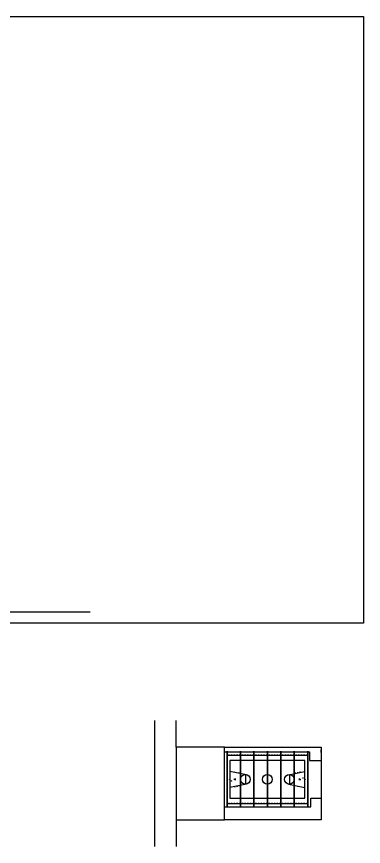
# Model space of a CAD drawing. Header units: inches. Extents: x -1369 to 1198, y -366 to 1398.
# Drawn here: x 523.7 to 652.9, y -22.4 to 286.8 of the extents above; entities that cross this region are included whole.
import ezdxf

# ---------------------------------------------------------------- set-up
doc = ezdxf.new("R2010")
doc.units = ezdxf.units.IN
doc.header["$MEASUREMENT"] = 0
doc.linetypes.add('HIDDEN', pattern=[0.375, 0.25, -0.125])
picture_1 = doc.add_image_def('image5.jpg', size_in_pixel=(1810, 830))

# ---------------------------------------------------------------- blocks, each defined once
blk = doc.blocks.new('bc')
at = {"color": 8, "true_color": 0x808080}
blk.add_lwpolyline([(7, 14), (-7, 14), (-7, -14), (7, -14)], close=True, dxfattribs=at)
for points in [[(-1.76, 7.82), (-3, 14)], [(1.76, 7.82), (3, 14)], [(-2.65, 12.24), (-2.89, 12.19)], [(-2.47, 11.35), (-2.71, 11.3)], [(-2.29, 10.52), (-2.53, 10.47)], [(2.29, 10.52), (2.53, 10.47)], [(2.47, 11.35), (2.71, 11.3)], [(2.65, 12.24), (2.89, 12.19)], [(1.8, 8.2), (-1.8, 8.2)], [(7, 0), (-7, 0)], [(-1.76, -7.82), (-3, -14)], [(1.8, -8.2), (-1.8, -8.2)], [(1.76, -7.82), (3, -14)], [(-2.65, -12.24), (-2.89, -12.19)], [(-2.47, -11.35), (-2.71, -11.3)], [(-2.29, -10.52), (-2.53, -10.47)], [(2.29, -10.52), (2.53, -10.47)], [(2.47, -11.35), (2.71, -11.3)], [(2.65, -12.24), (2.89, -12.19)]]:
    blk.add_lwpolyline(points, dxfattribs=at)
for centre in [(0, 8.2), (0, 0), (0, -8.2)]:
    blk.add_circle(centre, 1.8, dxfattribs=at)
blk = doc.blocks.new('CT P')
for points in [[(7.74, 10.28), (5.6, 18.13), (5.6, 19.78), (6.01, 19.78), (8.6, 9.28)], [(8.35, 10.28), (7.74, 10.28), (8.19, 10.93), (7.56, 10.93), (8.03, 11.58), (7.38, 11.58), (7.87, 12.24), (7.21, 12.24), (7.71, 12.89), (7.03, 12.89), (7.55, 13.55), (6.85, 13.55), (7.39, 14.2), (6.67, 14.2), (7.23, 14.85), (6.49, 14.85), (7.06, 15.51), (6.31, 15.51), (6.9, 16.16), (6.14, 16.16), (6.74, 16.82), (5.96, 16.82), (6.58, 17.47), (5.78, 17.47), (6.42, 18.13), (5.6, 18.13), (6.17, 19.13), (5.6, 19.13), (6.01, 19.78)], [(7.74, 10.28), (7.74, 8.28)], [(7.74, 9.28), (8.35, 10.28)], [(7.74, 8.28), (5.6, 0.43), (5.6, -1.22), (6.01, -1.22), (8.6, 9.28)], [(7.74, 9.28), (8.35, 8.28), (7.74, 8.28), (8.19, 7.62), (7.56, 7.62), (8.03, 6.97), (7.38, 6.97), (7.87, 6.31), (7.21, 6.31), (7.71, 5.66), (7.03, 5.66), (7.55, 5.01), (6.85, 5.01), (7.39, 4.35), (6.67, 4.35), (7.23, 3.7), (6.49, 3.7), (7.06, 3.04), (6.31, 3.04), (6.9, 2.39), (6.14, 2.39), (6.74, 1.74), (5.96, 1.74), (6.58, 1.08), (5.78, 1.08), (6.42, 0.43), (5.6, 0.43), (6.17, -0.57), (5.6, -0.57), (6.01, -1.22)], [(7.74, 9.28), (8.6, 9.28)]]:
    blk.add_lwpolyline(points)
at = {"color": 8}
blk.add_lwpolyline([(7.77, 9.28), (7.77, 10.28), (5.62, 18.13), (5.62, 19.75), (5.99, 19.75), (8.57, 9.28), (5.99, -1.2), (5.62, -1.2), (5.62, 0.42), (7.77, 8.27), (7.77, 9.28)], dxfattribs=at)
blk = doc.blocks.new('SGC')
for points in [[(8.85, 0.5), (-8.85, 0.5), (-8.85, -0.1), (8.85, -0.1)], [(-8.8125, 0.0875), (-8.4375, 0.4625)], [(-8.4, 0.4625), (-8.4, -0.0625)], [(-8.3625, 0.4625), (-7.8375, -0.0625)], [(-7.7625, -0.0625), (-7.2375, 0.4625)], [(-7.2, 0.4625), (-7.2, -0.0625)], [(-7.1625, 0.4625), (-6.6375, -0.0625)], [(-6.5625, -0.0625), (-6.0375, 0.4625)], [(-6, 0.4625), (-6, -0.0625)], [(-5.9625, 0.4625), (-5.4375, -0.0625)], [(-5.3625, -0.0625), (-4.8375, 0.4625)], [(-4.8, 0.4625), (-4.8, -0.0625)], [(-4.7625, 0.4625), (-4.2375, -0.0625)], [(-4.1625, -0.0625), (-3.6375, 0.4625)], [(-3.6, 0.4625), (-3.6, -0.0625)], [(-3.5625, 0.4625), (-3.0375, -0.0625)], [(-2.9625, -0.0625), (-2.4375, 0.4625)], [(-2.4, 0.4625), (-2.4, -0.0625)], [(-2.3625, 0.4625), (-1.8375, -0.0625)], [(-1.7625, -0.0625), (-1.2375, 0.4625)], [(-1.2, 0.4625), (-1.2, -0.0625)], [(-1.1625, 0.4625), (-0.6375, -0.0625)], [(-0.5625, -0.0625), (-0.0375, 0.4625)], [(0, 0.4625), (0, -0.0625)], [(0.0375, 0.4625), (0.5625, -0.0625)], [(1.1625, 0.4625), (0.6375, -0.0625)], [(1.2, 0.4625), (1.2, -0.0625)], [(1.2375, 0.4625), (1.7625, -0.0625)], [(2.3625, 0.4625), (1.8375, -0.0625)], [(2.4, 0.4625), (2.4, -0.0625)], [(2.4375, 0.4625), (2.9625, -0.0625)], [(3.5625, 0.4625), (3.0375, -0.0625)], [(3.6, 0.4625), (3.6, -0.0625)], [(3.6375, 0.4625), (4.1625, -0.0625)], [(4.7625, 0.4625), (4.2375, -0.0625)], [(4.8, 0.4625), (4.8, -0.0625)], [(4.8375, 0.4625), (5.3625, -0.0625)], [(5.9625, 0.4625), (5.4375, -0.0625)], [(6, 0.4625), (6, -0.0625)], [(6.0375, 0.4625), (6.5625, -0.0625)], [(7.1625, 0.4625), (6.6375, -0.0625)], [(7.2, 0.4625), (7.2, -0.0625)], [(7.2375, 0.4625), (7.7625, -0.0625)], [(8.3625, 0.4625), (7.8375, -0.0625)], [(8.4, 0.4625), (8.4, -0.0625)], [(8.4375, 0.4625), (8.8125, 0.0875)], [(8.85, 0.5), (8.85, -0.1)]]:
    blk.add_lwpolyline(points)
at = {"color": 8}
blk.add_lwpolyline([(-8.8125, -0.0625), (-8.8125, 0.4625), (8.8125, 0.4625), (8.8125, -0.0625), (-8.8125, -0.0625)], dxfattribs=at)
blk = doc.blocks.new('G1L')
at = {"color": 7, "extrusion": (0, 1, 0)}
for p, q in [((0, 0), (30.0749, 0)), ((0.075, 0, 0.5), (30.0749, 0, 0.5))]:
    blk.add_line(p, q, dxfattribs=at)
at = {"color": 8, "extrusion": (0, 1, 0)}
for p, q in [((0.075, 0, 0.0375), (30.0749, 0, 0.0375)), ((0.075, 0, 0.4625), (30.0749, 0, 0.4625))]:
    blk.add_line(p, q, dxfattribs=at)
at = {"extrusion": (0, 1, 0)}
for p, q in [((0.075, 0, 0.4625), (0.5, 0, 0.0375)), ((1, 0, 0.4625), (0.575, 0, 0.0375)), ((1.075, 0, 0.4625), (1.5, 0, 0.0375)), ((2, 0, 0.4625), (1.575, 0, 0.0375)), ((2.075, 0, 0.4625), (2.5, 0, 0.0375)), ((3, 0, 0.4625), (2.575, 0, 0.0375)), ((3.075, 0, 0.4625), (3.5, 0, 0.0375)), ((4, 0, 0.4625), (3.575, 0, 0.0375)), ((4.075, 0, 0.4625), (4.5, 0, 0.0375)), ((5, 0, 0.4625), (4.575, 0, 0.0375)), ((5.075, 0, 0.4625), (5.5, 0, 0.0375)), ((6, 0, 0.4625), (5.575, 0, 0.0375)), ((6.075, 0, 0.4625), (6.5, 0, 0.0375)), ((7, 0, 0.4625), (6.575, 0, 0.0375)), ((7.075, 0, 0.4625), (7.5, 0, 0.0375)), ((8, 0, 0.4625), (7.575, 0, 0.0375)), ((8.075, 0, 0.4625), (8.5, 0, 0.0375)), ((9, 0, 0.4625), (8.575, 0, 0.0375)), ((9.075, 0, 0.4625), (9.5, 0, 0.0375)), ((10, 0, 0.4625), (9.575, 0, 0.0375)), ((10.075, 0, 0.4625), (10.5, 0, 0.0375)), ((11, 0, 0.4625), (10.575, 0, 0.0375)), ((11.075, 0, 0.4625), (11.5, 0, 0.0375)), ((12, 0, 0.4625), (11.575, 0, 0.0375)), ((12.075, 0, 0.4625), (12.5, 0, 0.0375)), ((13, 0, 0.4625), (12.575, 0, 0.0375)), ((13.075, 0, 0.4625), (13.5, 0, 0.0375)), ((14, 0, 0.4625), (13.575, 0, 0.0375)), ((14.075, 0, 0.4625), (14.5, 0, 0.0375)), ((15, 0, 0.4625), (14.575, 0, 0.0375)), ((15.075, 0, 0.4625), (15.5, 0, 0.0375)), ((16, 0, 0.4625), (15.575, 0, 0.0375)), ((16.075, 0, 0.4625), (16.5, 0, 0.0375)), ((17, 0, 0.4625), (16.575, 0, 0.0375)), ((17.075, 0, 0.4625), (17.5, 0, 0.0375)), ((18, 0, 0.4625), (17.575, 0, 0.0375)), ((18.075, 0, 0.4625), (18.5, 0, 0.0375)), ((19, 0, 0.4625), (18.575, 0, 0.0375)), ((19.075, 0, 0.4625), (19.5, 0, 0.0375)), ((20, 0, 0.4625), (19.575, 0, 0.0375)), ((20.075, 0, 0.4625), (20.5, 0, 0.0375)), ((21, 0, 0.4625), (20.575, 0, 0.0375)), ((21.075, 0, 0.4625), (21.5, 0, 0.0375)), ((22, 0, 0.4625), (21.575, 0, 0.0375)), ((22.075, 0, 0.4625), (22.5, 0, 0.0375)), ((23, 0, 0.4625), (22.575, 0, 0.0375)), ((23.075, 0, 0.4625), (23.5, 0, 0.0375)), ((24, 0, 0.4625), (23.575, 0, 0.0375)), ((24.075, 0, 0.4625), (24.5, 0, 0.0375)), ((25, 0, 0.4625), (24.575, 0, 0.0375)), ((25.075, 0, 0.4625), (25.5, 0, 0.0375)), ((26, 0, 0.4625), (25.575, 0, 0.0375)), ((26.075, 0, 0.4625), (26.5, 0, 0.0375)), ((27, 0, 0.4625), (26.575, 0, 0.0375)), ((27.075, 0, 0.4625), (27.5, 0, 0.0375)), ((28, 0, 0.4625), (27.575, 0, 0.0375)), ((28.075, 0, 0.4625), (28.5, 0, 0.0375)), ((29, 0, 0.4625), (28.575, 0, 0.0375)), ((29.075, 0, 0.4625), (29.5, 0, 0.0375)), ((30, 0, 0.4625), (29.575, 0, 0.0375))]:
    blk.add_line(p, q, dxfattribs=at)
for points in [[(-0.5375, 0.0375), (-0.5375, 0.4625)], [(-1.5375, 0.0375), (-1.5375, 0.4625)], [(-2.5375, 0.0375), (-2.5375, 0.4625)], [(-3.5375, 0.0375), (-3.5375, 0.4625)], [(-4.5375, 0.0375), (-4.5375, 0.4625)], [(-5.5375, 0.0375), (-5.5375, 0.4625)], [(-6.5375, 0.0375), (-6.5375, 0.4625)], [(-7.5375, 0.0375), (-7.5375, 0.4625)], [(-8.5375, 0.0375), (-8.5375, 0.4625)], [(-9.5375, 0.0375), (-9.5375, 0.4625)], [(-10.5375, 0.0375), (-10.5375, 0.4625)], [(-11.5375, 0.0375), (-11.5375, 0.4625)], [(-12.5375, 0.0375), (-12.5375, 0.4625)], [(-13.5375, 0.0375), (-13.5375, 0.4625)], [(-14.5375, 0.0375), (-14.5375, 0.4625)], [(-15.5375, 0.0375), (-15.5375, 0.4625)], [(-16.5375, 0.0375), (-16.5375, 0.4625)], [(-17.5375, 0.0375), (-17.5375, 0.4625)], [(-18.5375, 0.0375), (-18.5375, 0.4625)], [(-19.5375, 0.0375), (-19.5375, 0.4625)], [(-20.5375, 0.0375), (-20.5375, 0.4625)], [(-21.5375, 0.0375), (-21.5375, 0.4625)], [(-22.5375, 0.0375), (-22.5375, 0.4625)], [(-23.5375, 0.0375), (-23.5375, 0.4625)], [(-24.5375, 0.0375), (-24.5375, 0.4625)], [(-25.5375, 0.0375), (-25.5375, 0.4625)], [(-26.5375, 0.0375), (-26.5375, 0.4625)], [(-27.5375, 0.0375), (-27.5375, 0.4625)], [(-28.5375, 0.0375), (-28.5375, 0.4625)], [(-29.5375, 0.0375), (-29.5375, 0.4625)]]:
    blk.add_lwpolyline(points, dxfattribs=at)
blk = doc.blocks.new('BR')
at = {"color": 7, "extrusion": (0, -1, 6.12303e-17), "elevation": 1.25}
blk.add_lwpolyline([(0.31, 3.43), (0.9, 3.43), (0.9, 2.98), (0.31, 2.98)], close=True, dxfattribs=at)
at = {"extrusion": (-1, 0, 6.12303e-17), "elevation": -0.6}
blk.add_lwpolyline([(1.25, 3.82), (0.77, 3.03)], dxfattribs=at)
at = {"color": 7, "linetype": 'HIDDEN', "ltscale": 8}
blk.add_circle((0.05, 0.05), 0.05, dxfattribs=at)
at = {"linetype": 'HIDDEN', "ltscale": 8}
blk.add_circle((0.6, 0.8), 0.05, dxfattribs=at)
blk.add_circle((0.6, -0.77, 3.03), 0.0125)

msp = doc.modelspace()

# ---------------------------------------------------------------- linework, layer by layer
for points in [[(501.1539, 65.0108), (551.1539, 65.0108)], [(601.1658, 14.5831), (583.1658, 14.5831), (583.1658, -12.4169)], [(583.1658, -12.4169), (601.1658, -12.4169)]]:
    msp.add_lwpolyline(points)
at = {"color": 1}
for points in [[(575.24, -22.3768), (575.24, 24.543)], [(583.1658, 14.5831), (583.1658, 24.543)], [(583.1658, -12.4169), (583.1658, -22.3768)]]:
    msp.add_lwpolyline(points, dxfattribs=at)
at = {"color": 7}
msp.add_lwpolyline([(601.1658, 14.5831), (637.1658, 14.5831), (637.1658, -12.4169), (601.1658, -12.4169)], close=True, dxfattribs=at)
for points in [[(601.1658, 12.8581), (632.8657, 12.8581), (632.8657, 9.5831), (637.1658, 9.5831)], [(601.1658, -7.6919), (633.3458, -7.6919), (633.3457, -4.4169), (637.1658, -4.4169)]]:
    msp.add_lwpolyline(points, dxfattribs=at)
at = {"extrusion": (1, 0, 0), "elevation": 601.1658}
msp.add_lwpolyline([(-7.6919, 0), (12.8581, 0)], dxfattribs=at)
msp.add_lwpolyline([(637.1656, 13.5831), (637.0656, 13.5831), (637.0656, 12.5831), (637.1656, 12.5831)], close=True)

# ---------------------------------------------------------------- block references
at = {"extrusion": (-1, 0, 6.12303e-17), "rotation": 90}
for p in [(6.6919, 0.5, -602.1658), (6.6919, 0.5, -607.1658), (6.6919, 0.5, -612.1658), (6.6919, 0.5, -617.1658), (6.6919, 0.5, -622.1658), (6.6919, 0.5, -627.1658), (6.6919, 0.5, -632.1658)]:
    msp.add_blockref('CT P', p, dxfattribs=at)
at = {"extrusion": (0, -6.12303e-17, -1), "rotation": 180}
for p in [(-602.0908, 11.5831, -6.1), (-602.0908, -6.4167, -6.1)]:
    msp.add_blockref('G1L', p, dxfattribs=at)
at = {"extrusion": (-1, 0, 6.12303e-17)}
msp.add_blockref('SGC', (-2.5831, 5.6, -602.1658), dxfattribs=at)
for name, p, rotation in [('bc', (617.1658, 2.5831), 90), ('BR', (630.3658, 3.1831), 270), ('BR', (603.8658, 1.9831, 0.1), 89.99999999999993)]:
    msp.add_blockref(name, p, dxfattribs=dict(rotation=rotation))

# ---------------------------------------------------------------- pictures from other files: only their frames are drawn
image = msp.add_image(picture_1, insert=(160.1152, 60.8139), size_in_units=(492.8091, 225.9843))
image.dxf.flags = 7

doc.saveas('drawing.dxf')
